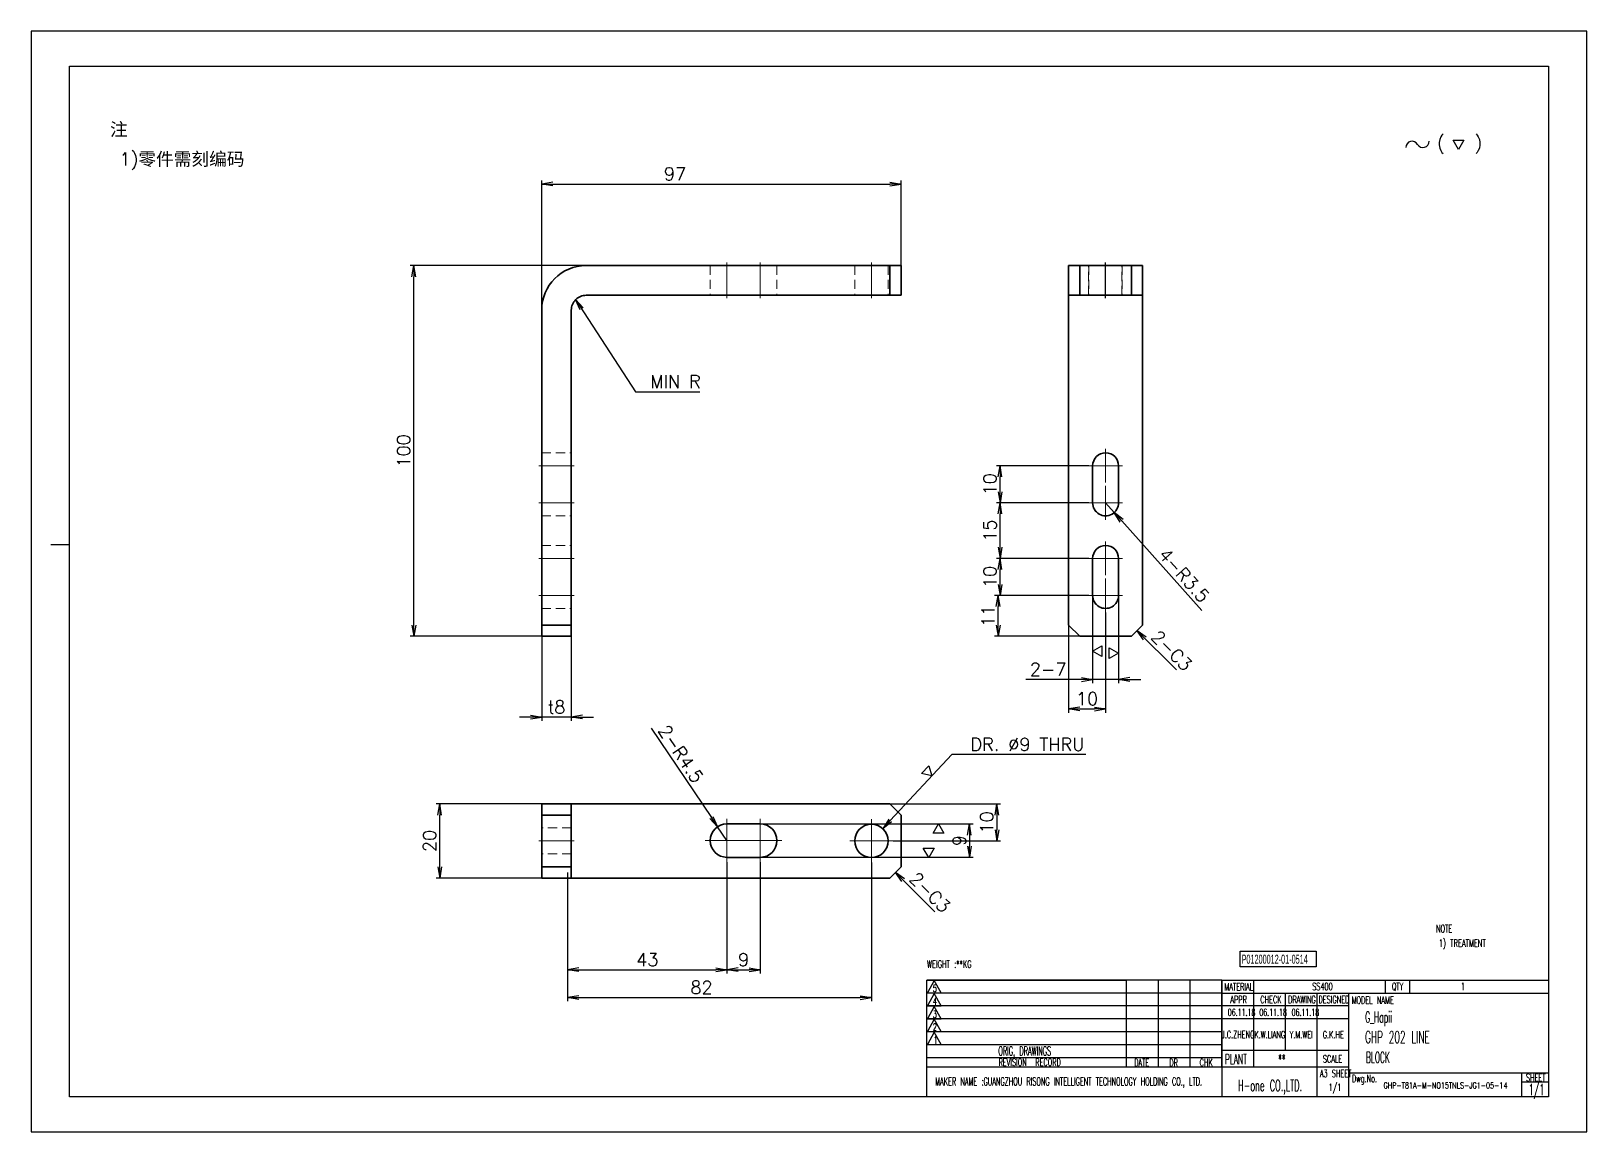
# Model space of a CAD drawing. Header units: millimetres. Extents: x 9439 to 18429, y 1498 to 3280.
# Drawn here: x 16782.3 to 17202.3, y 1498.1 to 1795.1 of the extents above; entities that cross this region are included whole.
import ezdxf
from ezdxf.enums import TextEntityAlignment as Align

# ---------------------------------------------------------------- set-up
doc = ezdxf.new("R2010")
doc.units = ezdxf.units.MM
doc.linetypes.add('CENTER-HOKUTO', pattern=[23, 20, -1, 1, -1])
doc.linetypes.add('HIDDEN-HOKUTO', pattern=[3.8, 2.5, -1.3])
doc.layers.add('AM_7', color=2, linetype='CENTER-HOKUTO', lineweight=30)
doc.layers.add('AM_HID', color=1, linetype='HIDDEN-HOKUTO', lineweight=25)
doc.layers.add('title_frame', color=7, linetype='Continuous')
doc.layers.add('word_dim', color=253, linetype='Continuous')
doc.styles.add('MX_NOTE_STANDARD', font='txt.shx', dxfattribs={"bigfont": 'bigfont.shx'})
doc.styles.get("Standard").update_dxf_attribs({"font": 'romans.shx', "bigfont": 'bigfont.shx'})
doc.dimstyles.new('RS1-1', dxfattribs={"dimtxt": 3.5, "dimasz": 3, "dimexe": 1, "dimexo": 0, "dimgap": 1, "dimtad": 3, "dimdsep": 46, "dimtxsty": 'Standard', "dimblk1": 'OPEN', "dimblk2": 'OPEN', "dimsah": 1, "dimcen": 0, "dimclrd": 256, "dimclre": 256, "dimclrt": 3, "dimazin": 2, "dimtfac": 1, "dimtmove": 0, "dimatfit": 3, "dimldrblk": 'OPEN', "dimfxl": 0, "dimtolj": 1, "dimtzin": 0, "dimarcsym": 0})

# ---------------------------------------------------------------- blocks, each defined once
blk = doc.blocks.new('A$C404331B6')
at = {"layer": 'title_frame'}
for p, q in [((0, -31.5), (0, 0)), ((0, 0), (53.9, 0)), ((79.62, 0), (0, 0)), ((53.9, -23.5), (53.9, 0)), ((62.48, -23.5), (62.48, 0)), ((62.48, -23.5), (62.48, 0)), ((71.05, -23.5), (71.05, 0)), ((71.05, -23.5), (71.05, 0)), ((79.62, 0), (79.62, -31.5)), ((79.62, 0), (167.83, 0)), ((88.2, -23.5), (88.2, 0)), ((123.73, 0), (123.73, -3.5)), ((130.3, 0), (130.3, -3.5)), ((53.9, -3.5), (0, -3.5)), ((79.62, -3.5), (0, -3.5)), ((1.98, -0.12), (0.1, -3.45)), ((0.1, -3.45), (3.86, -3.45)), ((1.98, -3.6), (0.1, -6.92)), ((3.86, -3.45), (1.98, -0.12)), ((3.86, -6.92), (1.98, -3.6)), ((79.62, -3.5), (167.83, -3.5)), ((96.78, -18.9), (96.78, -3.5)), ((105.35, -31.5), (105.35, -3.5)), ((113.92, -31.5), (113.92, -3.5)), ((53.9, -7), (0, -7)), ((79.62, -7), (0, -7)), ((0.1, -6.92), (3.86, -6.92)), ((1.98, -7.13), (0.1, -10.45)), ((3.86, -10.45), (1.98, -7.13)), ((113.92, -7), (79.62, -7)), ((53.9, -10.5), (0, -10.5)), ((79.62, -10.5), (0, -10.5)), ((0.1, -10.45), (3.86, -10.45)), ((1.98, -10.54), (0.1, -13.87)), ((3.86, -13.87), (1.98, -10.54)), ((113.92, -10.5), (79.62, -10.5)), ((53.9, -14), (0, -14)), ((79.62, -14), (0, -14)), ((0.1, -13.87), (3.86, -13.87)), ((1.98, -14.07), (0.1, -17.4)), ((3.86, -17.4), (1.98, -14.07)), ((53.9, -17.5), (0, -17.5)), ((79.62, -17.5), (0, -17.5)), ((53.9, -21), (0, -21)), ((79.62, -21), (0, -21)), ((0.1, -17.4), (3.86, -17.4)), ((79.62, -18.9), (113.92, -18.9)), ((79.62, -23.5), (0, -23.5)), ((113.92, -23.5), (79.62, -23.5)), ((113.92, -25), (167.83, -25)), ((160.48, -25), (160.48, -31.5)), ((160.48, -27.5), (167.83, -27.5)), ((167.83, -31.5), (0, -31.5))]:
    blk.add_line(p, q, dxfattribs=at)
at = {"layer": 'title_frame', "color": 3, "style": 'MX_NOTE_STANDARD', "width": 0.5341}
for s, height, p in [('5', 1.92, (1.59, -3.22)), ('MATERIAL', 1.973, (80.3, -2.79)), ('QTY', 1.973, (125.5, -2.7)), ('4', 1.92, (1.59, -6.7)), ('3', 1.92, (1.59, -10.23)), ('APPR', 1.973, (81.89, -6.26)), ('CHECK', 1.973, (89.99, -6.26)), ('DRAWING', 1.973, (97.51, -6.26)), ('DESIGNED', 1.973, (105.7, -6.26)), ('MODEL NAME', 1.973, (114.63, -6.41)), ('2', 1.92, (1.59, -13.64)), ('1', 1.92, (1.78, -17.17)), ('ORIG, DRAWINGS', 2.4112, (19.27, -20.34)), ('PLANT', 2.74, (80.46, -22.73)), ('SCALE', 1.973, (106.88, -22.28)), ('REVISION  RECORD', 1.9728, (19.32, -23.18)), ('DATE', 1.973, (55.94, -23.26)), ('DR', 1.973, (65.43, -23.27)), ('CHK', 1.973, (73.61, -23.23)), ('MAKER NAME :GUANGZHOU RISONG INTELLIGENT TECHNOLOGY HOLDING CO., LTD.', 2.16, (2.22, -28.43)), ('Dwg.No.', 1.973, (114.71, -27.52)), ('SHEET', 1.973, (161.71, -27.29))]:
    blk.add_text(s, height=height, dxfattribs=at).set_placement(p)
blk = doc.blocks.new('shiage0')
at = {"layer": 'word_dim', "color": 3, "linetype": 'Continuous'}
for centre, start, end in [((1.69, 0), 30, 180), ((4.61, 1.69), 210, 0)]:
    blk.add_arc(centre, 1.69, start, end, dxfattribs=at)
blk = doc.blocks.new('12')
at = {"layer": 'title_frame', "color": 3, "linetype": 'Continuous'}
blk.add_lwpolyline([(20.46, 3.03), (19.01, 5.53), (21.9, 5.53)], close=True, dxfattribs=at)
blk.add_blockref('shiage0', (6.23, 3.56), dxfattribs=at)
blk.add_text('(   )', height=3.5, dxfattribs=at).set_placement((14.64, 3.08))
blk = doc.blocks.new('_Open')
at = {"color": 0, "lineweight": -2}
for p, q in [((-1, 0.17), (0, 0)), ((-1, -0.17), (0, 0)), ((0, 0), (-1, 0))]:
    blk.add_line(p, q, dxfattribs=at)
blk = doc.blocks.new('*D216')
at = {"layer": 'DEFPOINTS', "color": 0, "linetype": 'Continuous', "ltscale": 2}
for p in [(16885.64, 1731.85), (16938.6, 1731.85), (16924.16, 1631.85)]:
    blk.add_point(p, dxfattribs=at)
at = {"layer": 'word_dim', "linetype": 'Continuous', "lineweight": -2, "ltscale": 2}
for p, q in [((16938.6, 1731.85), (16884.64, 1731.85)), ((16885.64, 1634.85), (16885.64, 1728.85)), ((16924.16, 1631.85), (16884.64, 1631.85))]:
    blk.add_line(p, q, dxfattribs=at)
at = {"layer": 'word_dim', "linetype": 'Continuous', "lineweight": -2, "ltscale": 2, "xscale": 3, "yscale": 3, "zscale": 3}
for p, rotation in [((16885.64, 1731.85), 90), ((16885.64, 1631.85), 270)]:
    blk.add_blockref('_Open', p, dxfattribs=dict(at, rotation=rotation))
at = {"layer": 'word_dim', "color": 3, "linetype": 'Continuous', "ltscale": 2, "insert": (16882.89, 1681.85), "char_height": 3.5, "attachment_point": 5, "rotation": 90}
blk.add_mtext('\\A1;100', dxfattribs=at)
blk = doc.blocks.new('*D217')
at = {"layer": 'DEFPOINTS', "color": 0, "linetype": 'Continuous', "ltscale": 2}
for p in [(17017.16, 1753.86), (17017.16, 1727.85), (16920.16, 1673.14)]:
    blk.add_point(p, dxfattribs=at)
at = {"layer": 'word_dim', "linetype": 'Continuous', "lineweight": -2, "ltscale": 2}
for p, q in [((16920.16, 1673.14), (16920.16, 1754.86)), ((16923.16, 1753.86), (17014.16, 1753.86)), ((17017.16, 1727.85), (17017.16, 1754.86))]:
    blk.add_line(p, q, dxfattribs=at)
at = {"layer": 'word_dim', "linetype": 'Continuous', "lineweight": -2, "ltscale": 2, "xscale": 3, "yscale": 3, "zscale": 3, "rotation": 180}
blk.add_blockref('_Open', (16920.16, 1753.86), dxfattribs=at)
at = {"layer": 'word_dim', "linetype": 'Continuous', "lineweight": -2, "ltscale": 2, "xscale": 3, "yscale": 3, "zscale": 3}
blk.add_blockref('_Open', (17017.16, 1753.86), dxfattribs=at)
at = {"layer": 'word_dim', "color": 3, "linetype": 'Continuous', "ltscale": 2, "insert": (16956.16, 1756.61), "char_height": 3.5, "attachment_point": 5}
blk.add_mtext('\\A1;97', dxfattribs=at)
blk = doc.blocks.new('*D218')
at = {"layer": 'DEFPOINTS', "color": 0, "linetype": 'Continuous', "ltscale": 2}
for p in [(16920.16, 1631.85), (16928.16, 1631.85), (16920.16, 1610.04)]:
    blk.add_point(p, dxfattribs=at)
at = {"layer": 'word_dim', "linetype": 'Continuous', "lineweight": -2, "ltscale": 2}
for p, q in [((16920.16, 1631.85), (16920.16, 1609.04)), ((16928.16, 1631.85), (16928.16, 1609.04)), ((16917.16, 1610.04), (16914.16, 1610.04)), ((16928.16, 1610.04), (16920.16, 1610.04)), ((16931.16, 1610.04), (16934.16, 1610.04))]:
    blk.add_line(p, q, dxfattribs=at)
at = {"layer": 'word_dim', "linetype": 'Continuous', "lineweight": -2, "ltscale": 2, "xscale": 3, "yscale": 3, "zscale": 3}
blk.add_blockref('_Open', (16920.16, 1610.04), dxfattribs=at)
at = {"layer": 'word_dim', "linetype": 'Continuous', "lineweight": -2, "ltscale": 2, "xscale": 3, "yscale": 3, "zscale": 3, "rotation": 180}
blk.add_blockref('_Open', (16928.16, 1610.04), dxfattribs=at)
at = {"layer": 'word_dim', "color": 3, "linetype": 'Continuous', "ltscale": 2, "insert": (16924.16, 1612.79), "char_height": 3.5, "attachment_point": 5}
blk.add_mtext('\\A1;t8', dxfattribs=at)
blk = doc.blocks.new('*D219')
at = {"layer": 'DEFPOINTS', "color": 0, "linetype": 'Continuous', "ltscale": 2}
for p in [(17072.4, 1638.3), (17062.4, 1634.85), (17072.4, 1612.23)]:
    blk.add_point(p, dxfattribs=at)
at = {"layer": 'word_dim', "linetype": 'Continuous', "lineweight": -2, "ltscale": 2}
for p, q in [((17072.4, 1638.3), (17072.4, 1611.23)), ((17062.4, 1634.85), (17062.4, 1611.23)), ((17065.4, 1612.23), (17069.4, 1612.23))]:
    blk.add_line(p, q, dxfattribs=at)
at = {"layer": 'word_dim', "linetype": 'Continuous', "lineweight": -2, "ltscale": 2, "xscale": 3, "yscale": 3, "zscale": 3, "rotation": 180}
blk.add_blockref('_Open', (17062.4, 1612.23), dxfattribs=at)
at = {"layer": 'word_dim', "linetype": 'Continuous', "lineweight": -2, "ltscale": 2, "xscale": 3, "yscale": 3, "zscale": 3}
blk.add_blockref('_Open', (17072.4, 1612.23), dxfattribs=at)
at = {"layer": 'word_dim', "color": 3, "linetype": 'Continuous', "ltscale": 2, "insert": (17067.4, 1614.98), "char_height": 3.5, "attachment_point": 5}
blk.add_mtext('\\A1;10', dxfattribs=at)
blk = doc.blocks.new('*D220')
at = {"layer": 'DEFPOINTS', "color": 0, "linetype": 'Continuous', "ltscale": 2}
for p in [(17043.4, 1642.85), (17067.85, 1642.85), (17065.4, 1631.85)]:
    blk.add_point(p, dxfattribs=at)
at = {"layer": 'word_dim', "linetype": 'Continuous', "lineweight": -2, "ltscale": 2}
for p, q in [((17067.85, 1642.85), (17042.4, 1642.85)), ((17043.4, 1634.85), (17043.4, 1639.85)), ((17065.4, 1631.85), (17042.4, 1631.85))]:
    blk.add_line(p, q, dxfattribs=at)
at = {"layer": 'word_dim', "linetype": 'Continuous', "lineweight": -2, "ltscale": 2, "xscale": 3, "yscale": 3, "zscale": 3}
for p, rotation in [((17043.4, 1642.85), 90), ((17043.4, 1631.85), 270)]:
    blk.add_blockref('_Open', p, dxfattribs=dict(at, rotation=rotation))
at = {"layer": 'word_dim', "color": 3, "linetype": 'Continuous', "ltscale": 2, "insert": (17040.65, 1637.35), "char_height": 3.5, "attachment_point": 5, "rotation": 90}
blk.add_mtext('\\A1;11', dxfattribs=at)
blk = doc.blocks.new('*D221')
at = {"layer": 'DEFPOINTS', "color": 0, "linetype": 'Continuous', "ltscale": 2}
for p in [(17043.9, 1652.85), (17067.85, 1652.85), (17067.85, 1642.85)]:
    blk.add_point(p, dxfattribs=at)
at = {"layer": 'word_dim', "linetype": 'Continuous', "lineweight": -2, "ltscale": 2}
for p, q in [((17067.85, 1652.85), (17042.9, 1652.85)), ((17043.9, 1645.85), (17043.9, 1649.85)), ((17067.85, 1642.85), (17042.9, 1642.85))]:
    blk.add_line(p, q, dxfattribs=at)
at = {"layer": 'word_dim', "linetype": 'Continuous', "lineweight": -2, "ltscale": 2, "xscale": 3, "yscale": 3, "zscale": 3}
for p, rotation in [((17043.9, 1652.85), 90), ((17043.9, 1642.85), 270)]:
    blk.add_blockref('_Open', p, dxfattribs=dict(at, rotation=rotation))
at = {"layer": 'word_dim', "color": 3, "linetype": 'Continuous', "ltscale": 2, "insert": (17041.15, 1647.85), "char_height": 3.5, "attachment_point": 5, "rotation": 90}
blk.add_mtext('\\A1;10', dxfattribs=at)
blk = doc.blocks.new('*D222')
at = {"layer": 'DEFPOINTS', "color": 0, "linetype": 'Continuous', "ltscale": 2}
for p in [(17043.9, 1667.85), (17067.85, 1667.85), (17067.85, 1652.85)]:
    blk.add_point(p, dxfattribs=at)
at = {"layer": 'word_dim', "linetype": 'Continuous', "lineweight": -2, "ltscale": 2}
for p, q in [((17067.85, 1667.85), (17042.9, 1667.85)), ((17043.9, 1655.85), (17043.9, 1664.85)), ((17067.85, 1652.85), (17042.9, 1652.85))]:
    blk.add_line(p, q, dxfattribs=at)
at = {"layer": 'word_dim', "linetype": 'Continuous', "lineweight": -2, "ltscale": 2, "xscale": 3, "yscale": 3, "zscale": 3}
for p, rotation in [((17043.9, 1667.85), 90), ((17043.9, 1652.85), 270)]:
    blk.add_blockref('_Open', p, dxfattribs=dict(at, rotation=rotation))
at = {"layer": 'word_dim', "color": 3, "linetype": 'Continuous', "ltscale": 2, "insert": (17041.15, 1660.35), "char_height": 3.5, "attachment_point": 5, "rotation": 90}
blk.add_mtext('\\A1;15', dxfattribs=at)
blk = doc.blocks.new('*D223')
at = {"layer": 'DEFPOINTS', "color": 0, "linetype": 'Continuous', "ltscale": 2}
for p in [(17043.9, 1677.85), (17067.85, 1677.85), (17067.85, 1667.85)]:
    blk.add_point(p, dxfattribs=at)
at = {"layer": 'word_dim', "linetype": 'Continuous', "lineweight": -2, "ltscale": 2}
for p, q in [((17067.85, 1677.85), (17042.9, 1677.85)), ((17043.9, 1670.85), (17043.9, 1674.85)), ((17067.85, 1667.85), (17042.9, 1667.85))]:
    blk.add_line(p, q, dxfattribs=at)
at = {"layer": 'word_dim', "linetype": 'Continuous', "lineweight": -2, "ltscale": 2, "xscale": 3, "yscale": 3, "zscale": 3}
for p, rotation in [((17043.9, 1677.85), 90), ((17043.9, 1667.85), 270)]:
    blk.add_blockref('_Open', p, dxfattribs=dict(at, rotation=rotation))
at = {"layer": 'word_dim', "color": 3, "linetype": 'Continuous', "ltscale": 2, "insert": (17041.15, 1672.85), "char_height": 3.5, "attachment_point": 5, "rotation": 90}
blk.add_mtext('\\A1;10', dxfattribs=at)
blk = doc.blocks.new('*D224')
at = {"layer": 'DEFPOINTS', "color": 0, "linetype": 'Continuous', "ltscale": 2}
for p in [(17068.9, 1642.85), (17075.9, 1642.85), (17075.9, 1620.19)]:
    blk.add_point(p, dxfattribs=at)
at = {"layer": 'word_dim', "linetype": 'Continuous', "lineweight": -2, "ltscale": 2}
for p, q in [((17068.9, 1642.85), (17068.9, 1619.19)), ((17075.9, 1642.85), (17075.9, 1619.19)), ((17065.9, 1620.19), (17050.9, 1620.19)), ((17075.9, 1620.19), (17068.9, 1620.19)), ((17078.9, 1620.19), (17081.9, 1620.19))]:
    blk.add_line(p, q, dxfattribs=at)
at = {"layer": 'word_dim', "linetype": 'Continuous', "lineweight": -2, "ltscale": 2, "xscale": 3, "yscale": 3, "zscale": 3}
blk.add_blockref('_Open', (17068.9, 1620.19), dxfattribs=at)
at = {"layer": 'word_dim', "linetype": 'Continuous', "lineweight": -2, "ltscale": 2, "xscale": 3, "yscale": 3, "zscale": 3, "rotation": 180}
blk.add_blockref('_Open', (17075.9, 1620.19), dxfattribs=at)
at = {"layer": 'word_dim', "color": 3, "linetype": 'Continuous', "ltscale": 2, "insert": (17056.9, 1622.94), "char_height": 3.5, "attachment_point": 5}
blk.add_mtext('\\A1;2-7', dxfattribs=at)
blk = doc.blocks.new('*D225')
at = {"layer": 'DEFPOINTS', "color": 0, "linetype": 'Continuous', "ltscale": 2}
for p in [(17072.4, 1667.85), (17074.73, 1665.25)]:
    blk.add_point(p, dxfattribs=at)
at = {"layer": 'word_dim', "linetype": 'Continuous', "lineweight": -2, "ltscale": 2}
for p, q in [((17072.4, 1667.85), (17074.73, 1665.25)), ((17098.37, 1638.8), (17076.73, 1663.01))]:
    blk.add_line(p, q, dxfattribs=at)
at = {"layer": 'word_dim', "linetype": 'Continuous', "lineweight": -2, "ltscale": 2, "xscale": 3, "yscale": 3, "zscale": 3, "rotation": 131.799813080524}
blk.add_blockref('_Open', (17074.73, 1665.25), dxfattribs=at)
at = {"layer": 'word_dim', "color": 3, "linetype": 'Continuous', "ltscale": 2, "insert": (17093.59, 1648.28), "char_height": 3.5, "attachment_point": 5, "rotation": 311.7998}
blk.add_mtext('\\A1;4-R3.5', dxfattribs=at)
blk = doc.blocks.new('*D227')
at = {"layer": 'DEFPOINTS', "color": 0, "linetype": 'Continuous', "ltscale": 2}
for p in [(16892.64, 1586.61), (16931.16, 1586.61), (16929.32, 1566.61)]:
    blk.add_point(p, dxfattribs=at)
at = {"layer": 'word_dim', "linetype": 'Continuous', "lineweight": -2, "ltscale": 2}
for p, q in [((16931.16, 1586.61), (16891.64, 1586.61)), ((16892.64, 1569.61), (16892.64, 1583.61)), ((16929.32, 1566.61), (16891.64, 1566.61))]:
    blk.add_line(p, q, dxfattribs=at)
at = {"layer": 'word_dim', "linetype": 'Continuous', "lineweight": -2, "ltscale": 2, "xscale": 3, "yscale": 3, "zscale": 3}
for p, rotation in [((16892.64, 1586.61), 90), ((16892.64, 1566.61), 270)]:
    blk.add_blockref('_Open', p, dxfattribs=dict(at, rotation=rotation))
at = {"layer": 'word_dim', "color": 3, "linetype": 'Continuous', "ltscale": 2, "insert": (16889.89, 1576.61), "char_height": 3.5, "attachment_point": 5, "rotation": 90}
blk.add_mtext('\\A1;20', dxfattribs=at)
blk = doc.blocks.new('*D228')
at = {"layer": 'DEFPOINTS', "color": 0, "linetype": 'Continuous', "ltscale": 2}
for p in [(16970.16, 1570.85), (16927.16, 1568.11), (16970.16, 1541.87)]:
    blk.add_point(p, dxfattribs=at)
at = {"layer": 'word_dim', "linetype": 'Continuous', "lineweight": -2, "ltscale": 2}
for p, q in [((16970.16, 1570.85), (16970.16, 1540.87)), ((16927.16, 1568.11), (16927.16, 1540.87)), ((16930.16, 1541.87), (16967.16, 1541.87))]:
    blk.add_line(p, q, dxfattribs=at)
at = {"layer": 'word_dim', "linetype": 'Continuous', "lineweight": -2, "ltscale": 2, "xscale": 3, "yscale": 3, "zscale": 3, "rotation": 180}
blk.add_blockref('_Open', (16927.16, 1541.87), dxfattribs=at)
at = {"layer": 'word_dim', "linetype": 'Continuous', "lineweight": -2, "ltscale": 2, "xscale": 3, "yscale": 3, "zscale": 3}
blk.add_blockref('_Open', (16970.16, 1541.87), dxfattribs=at)
at = {"layer": 'word_dim', "color": 3, "linetype": 'Continuous', "ltscale": 2, "insert": (16948.66, 1544.62), "char_height": 3.5, "attachment_point": 5}
blk.add_mtext('\\A1;43', dxfattribs=at)
blk = doc.blocks.new('*D229')
at = {"layer": 'DEFPOINTS', "color": 0, "linetype": 'Continuous', "ltscale": 2}
for p in [(16970.16, 1570.85), (16979.16, 1570.85), (16979.16, 1541.87)]:
    blk.add_point(p, dxfattribs=at)
at = {"layer": 'word_dim', "linetype": 'Continuous', "lineweight": -2, "ltscale": 2}
for p, q in [((16970.16, 1570.85), (16970.16, 1540.87)), ((16979.16, 1570.85), (16979.16, 1540.87)), ((16973.16, 1541.87), (16976.16, 1541.87))]:
    blk.add_line(p, q, dxfattribs=at)
at = {"layer": 'word_dim', "linetype": 'Continuous', "lineweight": -2, "ltscale": 2, "xscale": 3, "yscale": 3, "zscale": 3, "rotation": 180}
blk.add_blockref('_Open', (16970.16, 1541.87), dxfattribs=at)
at = {"layer": 'word_dim', "linetype": 'Continuous', "lineweight": -2, "ltscale": 2, "xscale": 3, "yscale": 3, "zscale": 3}
blk.add_blockref('_Open', (16979.16, 1541.87), dxfattribs=at)
at = {"layer": 'word_dim', "color": 3, "linetype": 'Continuous', "ltscale": 2, "insert": (16974.66, 1544.62), "char_height": 3.5, "attachment_point": 5}
blk.add_mtext('\\A1;9', dxfattribs=at)
blk = doc.blocks.new('*D230')
at = {"layer": 'DEFPOINTS', "color": 0, "linetype": 'Continuous', "ltscale": 2}
for p in [(16927.16, 1568.11), (17009.16, 1570.76), (17009.16, 1534.35)]:
    blk.add_point(p, dxfattribs=at)
at = {"layer": 'word_dim', "linetype": 'Continuous', "lineweight": -2, "ltscale": 2}
for p, q in [((16927.16, 1568.11), (16927.16, 1533.35)), ((17009.16, 1570.76), (17009.16, 1533.35)), ((16930.16, 1534.35), (17006.16, 1534.35))]:
    blk.add_line(p, q, dxfattribs=at)
at = {"layer": 'word_dim', "linetype": 'Continuous', "lineweight": -2, "ltscale": 2, "xscale": 3, "yscale": 3, "zscale": 3, "rotation": 180}
blk.add_blockref('_Open', (16927.16, 1534.35), dxfattribs=at)
at = {"layer": 'word_dim', "linetype": 'Continuous', "lineweight": -2, "ltscale": 2, "xscale": 3, "yscale": 3, "zscale": 3}
blk.add_blockref('_Open', (17009.16, 1534.35), dxfattribs=at)
at = {"layer": 'word_dim', "color": 3, "linetype": 'Continuous', "ltscale": 2, "insert": (16963.29, 1537.1), "char_height": 3.5, "attachment_point": 5}
blk.add_mtext('\\A1;82', dxfattribs=at)
blk = doc.blocks.new('*D231')
at = {"layer": 'DEFPOINTS', "color": 0, "linetype": 'Continuous', "ltscale": 2}
for p in [(16996.16, 1586.61), (17015.01, 1576.61), (17043.05, 1576.61)]:
    blk.add_point(p, dxfattribs=at)
at = {"layer": 'word_dim', "linetype": 'Continuous', "lineweight": -2, "ltscale": 2}
for p, q in [((16996.16, 1586.61), (17044.05, 1586.61)), ((17043.05, 1583.61), (17043.05, 1579.61)), ((17015.01, 1576.61), (17044.05, 1576.61))]:
    blk.add_line(p, q, dxfattribs=at)
at = {"layer": 'word_dim', "linetype": 'Continuous', "lineweight": -2, "ltscale": 2, "xscale": 3, "yscale": 3, "zscale": 3}
for p, rotation in [((17043.05, 1586.61), 90), ((17043.05, 1576.61), 270)]:
    blk.add_blockref('_Open', p, dxfattribs=dict(at, rotation=rotation))
at = {"layer": 'word_dim', "color": 3, "linetype": 'Continuous', "ltscale": 2, "insert": (17040.3, 1581.61), "char_height": 3.5, "attachment_point": 5, "rotation": 90}
blk.add_mtext('\\A1;10', dxfattribs=at)
blk = doc.blocks.new('*D232')
at = {"layer": 'DEFPOINTS', "color": 0, "linetype": 'Continuous', "ltscale": 2}
for p in [(16979.16, 1581.2), (16979.16, 1572.2), (17035.63, 1572.2)]:
    blk.add_point(p, dxfattribs=at)
at = {"layer": 'word_dim', "linetype": 'Continuous', "lineweight": -2, "ltscale": 2}
for p, q in [((16979.16, 1581.2), (17036.63, 1581.2)), ((17035.63, 1578.2), (17035.63, 1575.2)), ((16979.16, 1572.2), (17036.63, 1572.2))]:
    blk.add_line(p, q, dxfattribs=at)
at = {"layer": 'word_dim', "linetype": 'Continuous', "lineweight": -2, "ltscale": 2, "xscale": 3, "yscale": 3, "zscale": 3}
for p, rotation in [((17035.63, 1581.2), 90), ((17035.63, 1572.2), 270)]:
    blk.add_blockref('_Open', p, dxfattribs=dict(at, rotation=rotation))
at = {"layer": 'word_dim', "color": 3, "linetype": 'Continuous', "ltscale": 2, "insert": (17032.88, 1576.7), "char_height": 3.5, "attachment_point": 5, "rotation": 90}
blk.add_mtext('\\A1;9', dxfattribs=at)
blk = doc.blocks.new('*D226')
at = {"layer": 'DEFPOINTS', "color": 0, "linetype": 'Continuous', "ltscale": 2}
for p in [(16967.65, 1580.43), (16970.16, 1576.7)]:
    blk.add_point(p, dxfattribs=at)
at = {"layer": 'word_dim', "linetype": 'Continuous', "lineweight": -2, "ltscale": 2}
for p, q in [((16949.74, 1607.09), (16965.98, 1582.92)), ((16970.16, 1576.7), (16967.65, 1580.43))]:
    blk.add_line(p, q, dxfattribs=at)
at = {"layer": 'word_dim', "linetype": 'Continuous', "lineweight": -2, "ltscale": 2, "xscale": 3, "yscale": 3, "zscale": 3, "rotation": 303.8904609505328}
blk.add_blockref('_Open', (16967.65, 1580.43), dxfattribs=at)
at = {"layer": 'word_dim', "color": 3, "linetype": 'Continuous', "ltscale": 2, "insert": (16957.74, 1600.11), "char_height": 3.5, "attachment_point": 5, "rotation": 303.8905}
blk.add_mtext('\\A1;2-R4.5', dxfattribs=at)
blk = doc.blocks.new('*D233')
at = {"layer": 'DEFPOINTS', "color": 0, "linetype": 'Continuous', "ltscale": 2}
for p in [(17012.22, 1579.91), (17006.09, 1573.32)]:
    blk.add_point(p, dxfattribs=at)
at = {"layer": 'word_dim', "linetype": 'Continuous', "lineweight": -2, "ltscale": 2}
for p, q in [((17030.84, 1599.93), (17014.27, 1582.11)), ((17067.04, 1599.93), (17030.84, 1599.93))]:
    blk.add_line(p, q, dxfattribs=at)
at = {"layer": 'word_dim', "linetype": 'Continuous', "lineweight": -2, "ltscale": 2, "xscale": 3, "yscale": 3, "zscale": 3, "rotation": 227.0759680934007}
blk.add_blockref('_Open', (17012.22, 1579.91), dxfattribs=at)
at = {"layer": 'word_dim', "color": 3, "linetype": 'Continuous', "ltscale": 2, "insert": (17051.28, 1602.68), "char_height": 3.5, "attachment_point": 5}
blk.add_mtext('\\A1;DR. ∅9 THRU', dxfattribs=at)
blk = doc.blocks.new('shiage1')
at = {"layer": 'word_dim', "color": 3, "linetype": 'Continuous'}
for p, q in [((0, 0), (-1.44, 2.5)), ((-1.44, 2.5), (1.44, 2.5)), ((1.44, 2.5), (0, 0))]:
    blk.add_line(p, q, dxfattribs=at)

msp = doc.modelspace()

# ---------------------------------------------------------------- linework, layer by layer
at = {"color": 7, "lineweight": 35}
for p, q in [((16932.159, 1731.854), (17014.159, 1731.854)), ((16932.159, 1723.854), (17014.159, 1723.854)), ((16920.159, 1634.854), (16920.159, 1719.854)), ((16928.159, 1634.854), (16928.159, 1719.854)), ((17062.399, 1634.854), (17062.399, 1719.854)), ((17082.399, 1634.854), (17082.399, 1719.854)), ((16932.159, 1586.614), (17014.159, 1586.614)), ((16932.159, 1566.614), (17014.159, 1566.614))]:
    msp.add_line(p, q, dxfattribs=at)
at = {"color": 7, "lineweight": 35, "ltscale": 0.2}
for p, q in [((17014.159, 1723.854), (17014.159, 1731.854)), ((17017.159, 1723.854), (17017.159, 1731.854)), ((17062.399, 1723.854), (17062.399, 1731.854)), ((17065.399, 1723.854), (17065.399, 1731.854)), ((17079.399, 1723.854), (17079.399, 1731.854)), ((17082.399, 1723.854), (17082.399, 1731.854)), ((16920.159, 1634.854), (16928.159, 1634.854)), ((16920.159, 1631.854), (16928.159, 1631.854)), ((16920.159, 1586.614), (16928.159, 1586.614)), ((16920.159, 1583.614), (16928.159, 1583.614)), ((16920.159, 1569.614), (16928.159, 1569.614)), ((16920.159, 1566.614), (16928.159, 1566.614))]:
    msp.add_line(p, q, dxfattribs=at)
at = {"color": 7, "lineweight": 35, "ltscale": 0.075}
for p, q in [((17017.159, 1731.854), (17014.159, 1731.854)), ((17065.399, 1731.854), (17062.399, 1731.854)), ((17082.399, 1731.854), (17079.399, 1731.854)), ((17014.159, 1723.854), (17017.159, 1723.854)), ((17062.399, 1723.854), (17065.399, 1723.854)), ((17079.399, 1723.854), (17082.399, 1723.854)), ((16920.159, 1631.854), (16920.159, 1634.854)), ((16928.159, 1631.854), (16928.159, 1634.854)), ((16920.159, 1583.614), (16920.159, 1586.614)), ((16928.159, 1583.614), (16928.159, 1586.614)), ((16920.159, 1569.614), (16920.159, 1566.614)), ((16928.159, 1569.614), (16928.159, 1566.614))]:
    msp.add_line(p, q, dxfattribs=at)
at = {"color": 7, "lineweight": 35, "ltscale": 0.35}
for p, q in [((17065.399, 1731.854), (17079.399, 1731.854)), ((17079.399, 1723.854), (17065.399, 1723.854)), ((17079.399, 1631.854), (17065.399, 1631.854)), ((16920.159, 1583.614), (16920.159, 1569.614)), ((16928.159, 1569.614), (16928.159, 1583.614)), ((17017.159, 1569.614), (17017.159, 1583.614))]:
    msp.add_line(p, q, dxfattribs=at)
at = {"color": 7, "lineweight": 35, "ltscale": 0.1}
for p, q in [((17062.399, 1719.854), (17062.399, 1723.854)), ((17082.399, 1719.854), (17082.399, 1723.854)), ((16928.159, 1586.614), (16932.159, 1586.614)), ((16928.159, 1566.614), (16932.159, 1566.614))]:
    msp.add_line(p, q, dxfattribs=at)
at = {"color": 7, "lineweight": 35, "ltscale": 0.25}
for p, q in [((17068.899, 1667.854), (17068.899, 1677.854)), ((17075.899, 1677.854), (17075.899, 1667.854)), ((17068.899, 1642.854), (17068.899, 1652.854)), ((17075.899, 1652.854), (17075.899, 1642.854))]:
    msp.add_line(p, q, dxfattribs=at)
at = {"color": 7, "lineweight": 35, "ltscale": 0.106066}
for p, q in [((17065.399, 1631.854), (17062.399, 1634.854)), ((17079.399, 1631.854), (17082.399, 1634.854)), ((17014.159, 1586.614), (17017.159, 1583.614)), ((17017.159, 1569.614), (17014.159, 1566.614))]:
    msp.add_line(p, q, dxfattribs=at)
at = {"color": 7, "lineweight": 35, "ltscale": 0.225}
for p, q in [((16970.159, 1581.196), (16979.159, 1581.196)), ((16979.159, 1572.196), (16970.159, 1572.196))]:
    msp.add_line(p, q, dxfattribs=at)
at = {"color": 7, "lineweight": 35}
msp.add_circle((17009.159, 1576.614), 4.5, dxfattribs=at)
for centre, radius, start, end in [((16932.159, 1719.854), 12, 90, 179.99999), ((16932.159, 1719.854), 4, 90, 180.00001), ((17072.399, 1677.854), 3.5, 0, 179.99999), ((17072.399, 1667.854), 3.5, 179.99999, 0), ((17072.399, 1652.854), 3.5, 0, 179.99999), ((17072.399, 1642.854), 3.5, 179.99999, 0), ((16970.159, 1576.696), 4.5, 90, 270), ((16979.159, 1576.696), 4.5, 270, 90)]:
    msp.add_arc(centre, radius, start, end, dxfattribs=at)
at = {"layer": 'AM_7', "color": 2, "lineweight": 13}
for p, q in [((16970.159, 1732.654), (16970.159, 1723.054)), ((16979.159, 1732.654), (16979.159, 1723.054)), ((17009.159, 1732.654), (17009.159, 1723.054)), ((17072.317, 1732.654), (17072.317, 1723.054)), ((17072.399, 1732.654), (17072.399, 1723.054)), ((17072.399, 1682.404), (17072.399, 1673.304)), ((16919.358, 1677.854), (16928.958, 1677.854)), ((17076.949, 1677.854), (17067.849, 1677.854)), ((17072.399, 1672.404), (17072.399, 1663.304)), ((16919.358, 1667.854), (16928.958, 1667.854)), ((17076.949, 1667.854), (17067.849, 1667.854)), ((17072.399, 1657.404), (17072.399, 1648.304)), ((16919.358, 1652.854), (16928.958, 1652.854)), ((17076.949, 1652.854), (17067.849, 1652.854)), ((17072.399, 1647.404), (17072.399, 1638.304)), ((16919.358, 1642.854), (16928.958, 1642.854)), ((17076.949, 1642.854), (17067.849, 1642.854)), ((16970.159, 1582.546), (16970.159, 1570.846)), ((16979.159, 1582.546), (16979.159, 1570.846)), ((17009.159, 1582.464), (17009.159, 1570.764)), ((16919.358, 1576.614), (16928.958, 1576.614)), ((16976.009, 1576.696), (16964.309, 1576.696)), ((16985.009, 1576.696), (16973.309, 1576.696)), ((17015.009, 1576.614), (17003.309, 1576.614))]:
    msp.add_line(p, q, dxfattribs=at)
at = {"layer": 'AM_HID', "color": 1, "lineweight": 13}
for p, q in [((16965.659, 1731.854), (16965.659, 1723.854)), ((16983.659, 1731.854), (16983.659, 1723.854)), ((17004.659, 1731.854), (17004.659, 1723.854)), ((17013.659, 1731.854), (17013.659, 1723.854)), ((17014.159, 1723.854), (17014.159, 1731.854)), ((17067.817, 1723.854), (17067.817, 1731.854)), ((17067.899, 1731.854), (17067.899, 1723.854)), ((17076.817, 1723.854), (17076.817, 1731.854)), ((17076.899, 1731.854), (17076.899, 1723.854)), ((16920.159, 1681.354), (16928.159, 1681.354)), ((16920.159, 1664.354), (16928.159, 1664.354)), ((16920.159, 1656.354), (16928.159, 1656.354)), ((16920.159, 1639.354), (16928.159, 1639.354)), ((16920.159, 1634.854), (16928.159, 1634.854)), ((16928.159, 1580.114), (16920.159, 1580.114)), ((16928.159, 1573.114), (16920.159, 1573.114))]:
    msp.add_line(p, q, dxfattribs=at)
at = {"layer": 'title_frame'}
for p, q in [((16787.647, 1656.621), (16792.647, 1656.621)), ((17108.693, 1546.895), (17129.221, 1546.895)), ((17108.693, 1542.694), (17108.693, 1546.895)), ((17129.221, 1546.895), (17129.221, 1542.694)), ((17129.221, 1542.694), (17108.693, 1542.694)), ((17103.797, 1539.084), (17103.797, 1535.584)), ((17103.797, 1515.584), (17103.797, 1539.084)), ((17103.797, 1539.084), (17103.797, 1507.584)), ((17191.997, 1507.584), (17138.097, 1507.584)), ((17191.997, 1507.584), (17138.097, 1507.584))]:
    msp.add_line(p, q, dxfattribs=at)
at = {"layer": 'title_frame', "color": 4}
msp.add_lwpolyline([(17202.322, 1795.121), (16782.322, 1795.121), (16782.322, 1498.121), (17202.322, 1498.121)], close=True, dxfattribs=at)
at = {"layer": 'title_frame'}
msp.add_lwpolyline([(16792.647, 1785.659), (17191.997, 1785.659), (17191.997, 1507.584), (16792.647, 1507.584)], close=True, dxfattribs=at)
at = {"layer": 'word_dim', "color": 3, "linetype": 'Continuous', "ltscale": 2}
for points in [[(17068.899, 1627.845), (17071.402, 1629.29), (17071.402, 1626.4)], [(17075.899, 1627.322), (17073.396, 1625.877), (17073.396, 1628.767)], [(17027.249, 1581.196), (17028.694, 1578.693), (17025.804, 1578.693)], [(17024.631, 1572.196), (17023.186, 1574.699), (17026.076, 1574.699)]]:
    msp.add_lwpolyline(points, close=True, dxfattribs=at)

# ---------------------------------------------------------------- block references
at = {"layer": 'word_dim', "linetype": 'Continuous', "ltscale": 2}
msp.add_blockref('12', (17147.216, 1760.159), dxfattribs=at)
at = {"layer": 'word_dim', "color": 3, "linetype": 'Continuous', "ltscale": 2, "rotation": 47.07596809341081}
msp.add_blockref('shiage1', (17025.483, 1594.166), dxfattribs=at)
at = {"layer": 'word_dim', "ltscale": 2}
msp.add_blockref('A$C404331B6', (17024.172, 1539.084), dxfattribs=at)

# ---------------------------------------------------------------- texts
at = {"ltscale": 2, "char_height": 3.5, "attachment_point": 1}
for s, insert, width in [('{\\fSimSun|b0|i0|c134|p2;\\C3;注}', (16803.613, 1770.365), 10.36469), ('{\\Fromans,bigfont|c134;\\C3;1)\\fSimSun|b0|i0|c134|p2;零件需刻编码}', (16806.178, 1762.357), 96.90613)]:
    msp.add_mtext(s, dxfattribs=dict(at, insert=insert, width=width))
at = {"linetype": 'Continuous', "insert": (17142.474, 1528.604), "char_height": 3, "width": 50.9, "attachment_point": 4}
msp.add_mtext('{\\W0.5;\\C3;G_Hapii }', dxfattribs=at)
at = {"color": 3, "linetype": 'Continuous', "insert": (17147.429, 1511.446), "char_height": 1.6, "width": 37.13137, "attachment_point": 1}
msp.add_mtext('{\\W0.65;GHP-T81A-M-NO15TNLS-JG1-05-14}', dxfattribs=at)
at = {"layer": 'title_frame', "color": 3, "style": 'MX_NOTE_STANDARD'}
for s, height, width, p in [('NOTE', 2, 0.5341, (17161.583, 1551.946)), ('1) TREATMENT', 2, 0.5341, (17162.361, 1548.049)), ('WEIGHT :**KG ', 1.96, 0.545, (17024.196, 1542.4)), ('SS400', 1.9728, 0.5341, (17128.17, 1536.382)), ('1', 1.973, 0.5341, (17168.297, 1536.382)), ('06.11.18', 1.9, 0.5341, (17105.383, 1529.408)), ('06.11.18', 1.9, 0.5341, (17113.895, 1529.408)), ('06.11.18', 1.9, 0.5341, (17122.613, 1529.408)), ('GHP 202 LINE', 3.3, 0.5341, (17142.435, 1522.035)), ('**', 2.74, 0.5341, (17118.99, 1516.353)), ('BLOCK', 2.94, 0.5, (17142.683, 1516.771)), ('H-one CO.,LTD.', 3, 0.5341, (17108.152, 1509.133)), ('A3 SHEET', 1.9728, 0.5341, (17130.226, 1512.907)), ('1/1', 1.9728, 0.5341, (17132.578, 1509.153)), ('1/1', 3, 0.5341, (17186.603, 1508.06))]:
    msp.add_text(s, height=height, dxfattribs=dict(at, width=width)).set_placement(p)
at = {"layer": 'title_frame', "color": 3, "style": 'MX_NOTE_STANDARD', "width": 0.5341}
for s, p in [('J.C.ZHENG', (17108.129, 1522.79)), ('K.W.LIANG', (17116.723, 1522.769)), ('Y.M.WEI', (17125.203, 1522.772)), ('G.K.HE', (17133.873, 1522.769))]:
    msp.add_text(s, height=1.9728, dxfattribs=at).set_placement(p, align=Align.BOTTOM_CENTER)
at = {"layer": 'title_frame', "color": 3, "insert": (17109.107, 1545.938), "char_height": 2.45, "width": 4.1107, "attachment_point": 1, "style": 'MX_NOTE_STANDARD'}
msp.add_mtext('{\\f3 of 9 Barcode|b0|i0|c0|p82;\\W0.5;P01200012-01-0514}', dxfattribs=at)
at = {"layer": 'word_dim', "color": 3, "linetype": 'Continuous', "ltscale": 2}
for p in [(17084.399, 1631.354), (17019.159, 1566.114)]:
    msp.add_text('2-C3', height=3.5, rotation=315, dxfattribs=at).set_placement(p)
at = {"layer": 'word_dim', "color": 3, "linetype": 'Continuous', "ltscale": 2, "insert": (16949.446, 1698.809), "char_height": 3.5, "width": 26.72576, "attachment_point": 7}
msp.add_mtext('MIN R', dxfattribs=at)

# ---------------------------------------------------------------- dimensions: what is measured, and where the dimension line sits
at = {"layer": 'word_dim', "linetype": 'Continuous', "ltscale": 2}
for base, p1, p2, picture, middle in [((17017.159, 1753.861), (16920.159, 1673.143), (17017.159, 1727.854), '*D217', (16956.159, 1753.861)), ((17009.159, 1534.349), (16927.159, 1568.114), (17009.159, 1570.764), '*D230', (16963.288, 1534.349))]:
    dim = msp.add_linear_dim(base=base, p1=p1, p2=p2, dimstyle='RS1-1', dxfattribs=at)
    dim.commit()
    dim.dimension.update_dxf_attribs({"geometry": picture, "text_midpoint": middle, "dimtype": 160})
for base, p1, p2, picture, middle in [((16885.636, 1731.854), (16924.159, 1631.854), (16938.605, 1731.854), '*D216', (16882.886, 1681.854)), ((17043.904, 1677.854), (17067.849, 1667.854), (17067.849, 1677.854), '*D223', (17041.154, 1672.854)), ((17043.904, 1667.854), (17067.849, 1652.854), (17067.849, 1667.854), '*D222', (17041.154, 1660.354)), ((17043.904, 1652.854), (17067.849, 1642.854), (17067.849, 1652.854), '*D221', (17041.154, 1647.854)), ((17043.404, 1642.854), (17065.399, 1631.854), (17067.849, 1642.854), '*D220', (17040.654, 1637.354)), ((16892.636, 1586.614), (16929.32, 1566.614), (16931.159, 1586.614), '*D227', (16889.886, 1576.614)), ((17043.054, 1576.614), (16996.159, 1586.614), (17015.009, 1576.614), '*D231', (17040.304, 1581.614)), ((17035.633, 1572.196), (16979.159, 1581.196), (16979.159, 1572.196), '*D232', (17032.883, 1576.696))]:
    dim = msp.add_linear_dim(base=base, p1=p1, p2=p2, angle=90, dimstyle='RS1-1', dxfattribs=at)
    dim.commit()
    dim.dimension.update_dxf_attribs({"geometry": picture, "text_midpoint": middle})
for center, mpoint, text, picture, middle in [((17072.399, 1667.854), (17074.732, 1665.245), '4-<>', '*D225', (17091.542, 1646.443)), ((16970.159, 1576.696), (16967.649, 1580.431), '2-<>', '*D226', (16955.459, 1598.58))]:
    dim = msp.add_radius_dim(center=center, mpoint=mpoint, text=text, dimstyle='RS1-1', dxfattribs=at)
    dim.commit()
    dim.dimension.update_dxf_attribs({"geometry": picture, "text_midpoint": middle, "dimtype": 164})
dim = msp.add_linear_dim(base=(17075.899, 1620.192), p1=(17068.899, 1642.854), p2=(17075.899, 1642.854), text='2-<>', dimstyle='RS1-1', dxfattribs=at)
dim.commit()
dim.dimension.update_dxf_attribs({"geometry": '*D224', "text_midpoint": (17056.899, 1620.192), "dimtype": 160})
for base, p1, p2, picture, middle in [((17072.399, 1612.228), (17062.399, 1634.854), (17072.399, 1638.304), '*D219', (17067.399, 1614.978)), ((16970.159, 1541.874), (16927.159, 1568.114), (16970.159, 1570.846), '*D228', (16948.659, 1544.624)), ((16979.159, 1541.874), (16970.159, 1570.846), (16979.159, 1570.846), '*D229', (16974.659, 1544.624))]:
    dim = msp.add_linear_dim(base=base, p1=p1, p2=p2, dimstyle='RS1-1', dxfattribs=at)
    dim.commit()
    dim.dimension.update_dxf_attribs({"geometry": picture, "text_midpoint": middle})
dim = msp.add_linear_dim(base=(16920.159, 1610.035), p1=(16928.159, 1631.854), p2=(16920.159, 1631.854), text='t<>', dimstyle='RS1-1', dxfattribs=at)
dim.commit()
dim.dimension.update_dxf_attribs({"geometry": '*D218', "text_midpoint": (16924.159, 1612.785)})
dim = msp.add_diameter_dim_2p(p1=(17006.094, 1573.319), p2=(17012.223, 1579.909), text='DR. <> THRU', dimstyle='RS1-1', override={"dimtoh": 1, "dimtofl": 0}, dxfattribs=at)
dim.commit()
dim.dimension.update_dxf_attribs({"geometry": '*D233', "text_midpoint": (17051.276, 1599.929), "dimtype": 163})

# ---------------------------------------------------------------- leaders
at = {"layer": 'word_dim', "linetype": 'Continuous', "ltscale": 2, "annotation_type": 0, "has_hookline": 1, "hookline_direction": 0, "text_width": 13.433}
msp.add_leader([(16929.33, 1722.683), (16945.446, 1697.809), (16948.446, 1697.809)], dimstyle='RS1-1', override={"dimgap": 1, "dimtad": 1}, dxfattribs=at)
at = {"layer": 'word_dim', "linetype": 'Continuous'}
for points in [[(17080.899, 1633.354), (17091.506, 1622.748)], [(17015.659, 1568.114), (17026.265, 1557.508)]]:
    msp.add_leader(points, dimstyle='RS1-1', dxfattribs=at)

doc.saveas('drawing.dxf')
